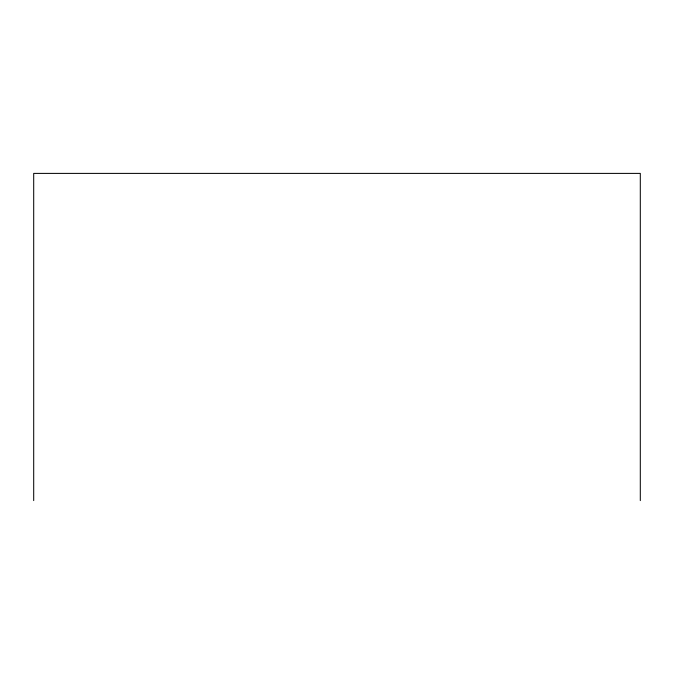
<?xml version="1.0" encoding="UTF-8"?>
<svg xmlns="http://www.w3.org/2000/svg" width="674" height="674" viewBox="0 0 674 674"><rect width="100%" height="100%" fill="white"/><g stroke="black" fill="none" stroke-linecap="round" stroke-linejoin="round"><path stroke-width="1.01" d="M640.3 500.605L640.3 173.395L33.7 173.395L33.7 500.605"/></g></svg>
